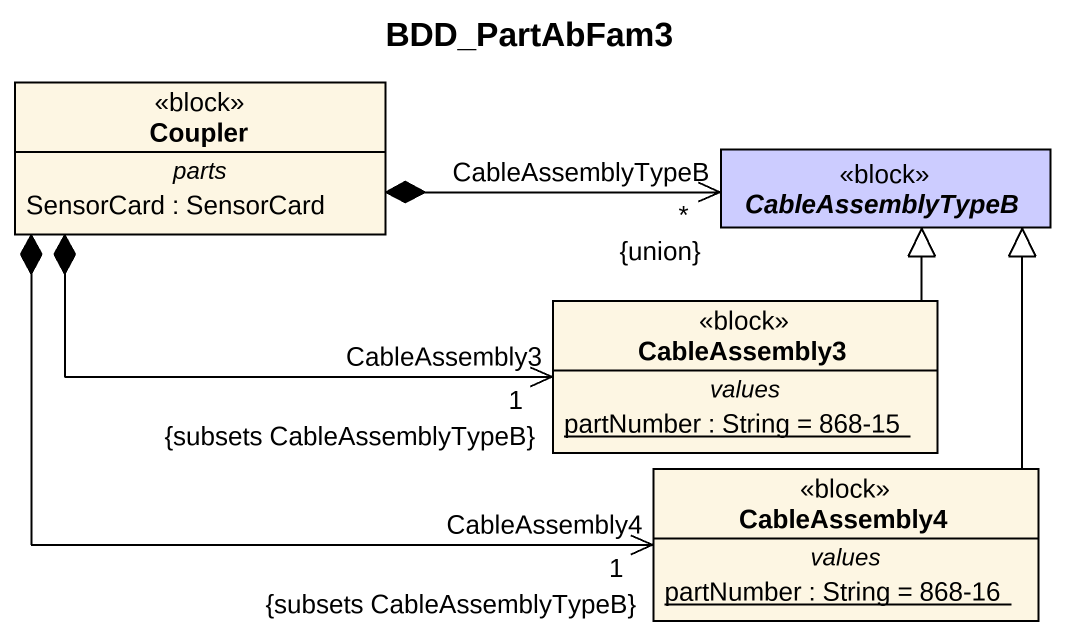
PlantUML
@startuml
title BDD_PartAbFam3
hide circle
hide empty members
class Coupler <<block>> {
  -- parts --
  SensorCard : SensorCard
}
abstract class CableAssemblyTypeB <<block>> #CCCCFF
class CableAssembly3 <<block>> {
  -- values --
  {static} partNumber : String = 868-15
}
class CableAssembly4 <<block>> {
  -- values --
  {static} partNumber : String = 868-16
}
Coupler *-right-> "*\n{union}\nCableAssemblyTypeB" CableAssemblyTypeB
Coupler *-right-> "1\nCableAssembly3\n{subsets CableAssemblyTypeB}" CableAssembly3
Coupler *-right-> "1\n{subsets CableAssemblyTypeB}\nCableAssembly4" CableAssembly4
CableAssembly3 -up-|> CableAssemblyTypeB
CableAssembly4 -up-|> CableAssemblyTypeB
@enduml
